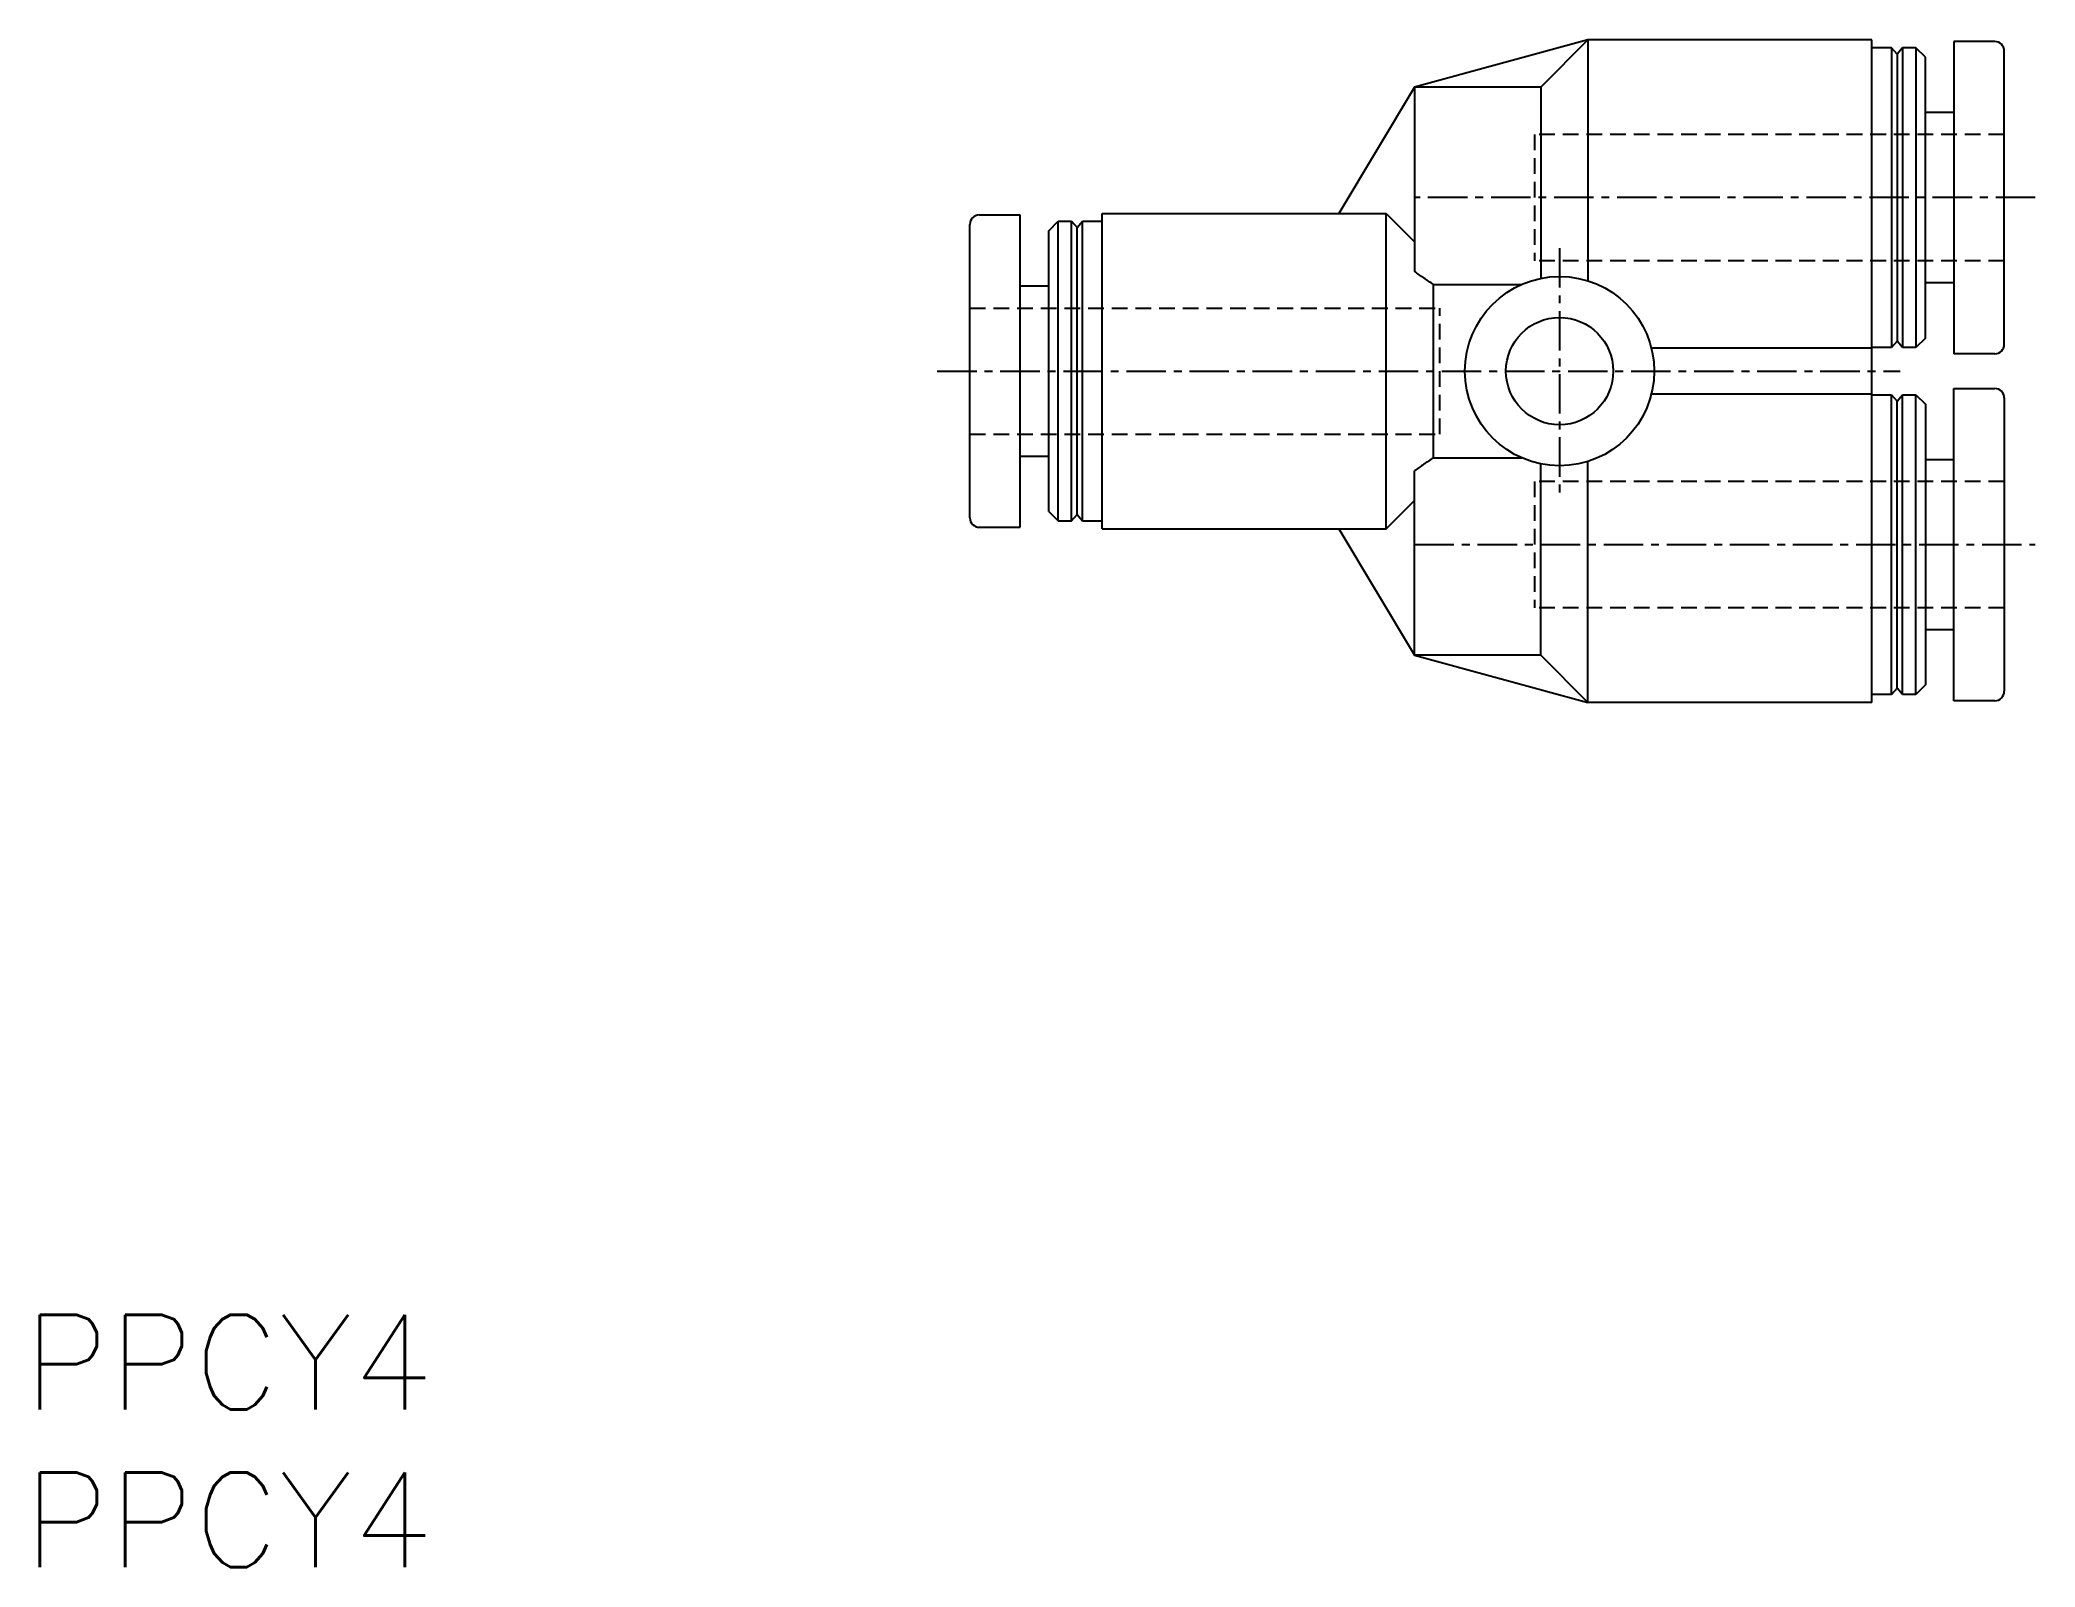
# Model space of a CAD drawing. Extents: x 0.5 to 63.8, y 0 to 48.4.
import ezdxf

# ---------------------------------------------------------------- set-up
doc = ezdxf.new("R2010")
doc.units = 0
doc.linetypes.add('CENTER', pattern=[2, 1.25, -0.25, 0.25, -0.25])
doc.linetypes.add('DASHED', pattern=[0.75, 0.5, -0.25])
doc.layers.get('0').update_dxf_attribs({"linetype": 'CONTINUOUS'})
doc.layers.add('CENTER', color=1, linetype='CENTER')
doc.styles.get("Standard").update_dxf_attribs({"font": 'txt.shx'})

# ---------------------------------------------------------------- blocks, each defined once
blk = doc.blocks.new('*U7')
at = {"color": 7, "linetype": 'CONTINUOUS'}
blk.add_text('PPCY4', height=3, dxfattribs=at).set_placement((0, 0))
blk = doc.blocks.new('*U8')
at = {"color": 7, "linetype": 'CONTINUOUS'}
blk.add_text('PPCY4', height=3, dxfattribs=at).set_placement((0, 5))

msp = doc.modelspace()

# ---------------------------------------------------------------- linework, layer by layer
at = {"color": 7, "linetype": 'CONTINUOUS'}
for p, q in [((49.6, 48.414), (44.1, 46.914)), ((49.6, 48.414), (48.1, 46.914)), ((58.6, 48.414), (49.6, 48.414)), ((49.6, 48.414), (49.6, 40.776)), ((58.6, 27.414), (58.6, 48.414)), ((59.225, 48.164), (58.6, 48.164)), ((59.4, 47.964), (59.225, 48.164)), ((59.225, 48.164), (59.225, 38.664)), ((59.575, 48.164), (59.4, 47.964)), ((60, 48.164), (59.575, 48.164)), ((59.575, 48.164), (59.575, 38.664)), ((60.3, 47.864), (60, 48.164)), ((60, 48.164), (60, 38.664)), ((62.5, 48.364), (61.2, 48.364)), ((61.2, 48.364), (61.2, 38.464)), ((59.4, 47.964), (59.4, 38.864)), ((60.3, 38.964), (60.3, 47.864)), ((62.8, 38.764), (62.8, 48.064)), ((44.1, 46.914), (41.7, 42.914)), ((48.1, 46.914), (44.1, 46.914)), ((44.1, 46.914), (44.1, 41.079)), ((48.1, 46.914), (48.1, 40.854)), ((61.2, 46.114), (60.3, 46.114)), ((30, 33.264), (30, 42.564)), ((30.3, 42.864), (31.6, 42.864)), ((31.6, 32.964), (31.6, 42.864)), ((32.5, 42.364), (32.8, 42.664)), ((32.8, 42.664), (33.225, 42.664)), ((32.8, 33.164), (32.8, 42.664)), ((33.225, 42.664), (33.4, 42.464)), ((33.225, 33.164), (33.225, 42.664)), ((33.4, 42.464), (33.575, 42.664)), ((33.4, 33.364), (33.4, 42.464)), ((33.575, 42.664), (34.2, 42.664)), ((33.575, 33.164), (33.575, 42.664)), ((34.2, 42.914), (43.2, 42.914)), ((34.2, 32.914), (34.2, 42.914)), ((43.2, 42.914), (44.1, 42.014)), ((43.2, 32.914), (43.2, 42.914)), ((32.5, 33.464), (32.5, 42.364)), ((31.6, 40.614), (32.5, 40.614)), ((44.7, 40.664), (47.501, 40.664)), ((44.7, 35.164), (44.7, 40.664)), ((61.2, 40.714), (60.3, 40.714)), ((58.6, 38.645), (51.61, 38.645)), ((59.225, 38.664), (58.6, 38.664)), ((59.4, 38.864), (59.225, 38.664)), ((59.575, 38.664), (59.4, 38.864)), ((60, 38.664), (59.575, 38.664)), ((60.3, 38.964), (60, 38.664)), ((62.5, 38.464), (61.2, 38.464)), ((61.2, 37.364), (62.5, 37.364)), ((61.2, 27.464), (61.2, 37.364)), ((58.6, 37.184), (51.61, 37.184)), ((58.6, 37.164), (59.225, 37.164)), ((59.225, 37.164), (59.4, 36.964)), ((59.225, 27.664), (59.225, 37.164)), ((59.4, 36.964), (59.575, 37.164)), ((59.4, 27.864), (59.4, 36.964)), ((59.575, 37.164), (60, 37.164)), ((59.575, 27.664), (59.575, 37.164)), ((60, 37.164), (60.3, 36.864)), ((60, 27.664), (60, 37.164)), ((60.3, 36.864), (60.3, 27.964)), ((62.8, 37.064), (62.8, 27.764)), ((31.6, 35.214), (32.5, 35.214)), ((44.7, 35.164), (47.501, 35.164)), ((48.1, 28.914), (48.1, 34.975)), ((49.6, 27.414), (49.6, 35.053)), ((60.3, 35.114), (61.2, 35.114)), ((44.1, 28.914), (44.1, 34.75)), ((43.2, 32.914), (44.1, 33.814)), ((30.3, 32.964), (31.6, 32.964)), ((32.5, 33.464), (32.8, 33.164)), ((32.8, 33.164), (33.225, 33.164)), ((33.225, 33.164), (33.4, 33.364)), ((33.4, 33.364), (33.575, 33.164)), ((33.575, 33.164), (34.2, 33.164)), ((34.2, 32.914), (43.2, 32.914)), ((41.7, 32.914), (44.1, 28.914)), ((61.2, 29.714), (60.3, 29.714)), ((44.1, 28.914), (49.6, 27.414)), ((48.1, 28.914), (44.1, 28.914)), ((49.6, 27.414), (48.1, 28.914)), ((59.4, 27.864), (59.225, 27.664)), ((59.575, 27.664), (59.4, 27.864)), ((60.3, 27.964), (60, 27.664)), ((58.6, 27.414), (49.6, 27.414)), ((59.225, 27.664), (58.6, 27.664)), ((60, 27.664), (59.575, 27.664)), ((62.5, 27.464), (61.2, 27.464))]:
    msp.add_line(p, q, dxfattribs=at)
at = {"color": 3, "linetype": 'DASHED'}
for p, q in [((47.9, 45.414), (47.9, 41.414)), ((62.8, 45.414), (47.9, 45.414)), ((62.8, 41.414), (47.9, 41.414)), ((30, 39.914), (44.9, 39.914)), ((44.9, 35.914), (44.9, 39.914)), ((30, 35.914), (44.9, 35.914)), ((47.9, 34.414), (47.9, 30.414)), ((62.8, 34.414), (47.9, 34.414)), ((62.8, 30.414), (47.9, 30.414))]:
    msp.add_line(p, q, dxfattribs=at)
at = {"color": 7, "linetype": 'CONTINUOUS'}
for points in [[(44.7, 40.664, -0.009585), (44.396, 40.866, -0.008878), (44.1, 41.079)], [(44.7, 40.664, -0.009585), (44.396, 40.866, -0.008878), (44.1, 41.079)], [(44.7, 35.164, 0.009586), (44.396, 34.963, 0.008877), (44.1, 34.75)], [(44.7, 35.164, 0.009586), (44.396, 34.963, 0.008877), (44.1, 34.75)]]:
    msp.add_lwpolyline(points, format="xyb", dxfattribs=at)
msp.add_lwpolyline([(62.713, 32.414), (62.762, 32.414), (62.8, 32.414)], dxfattribs=at)
msp.add_lwpolyline([(62.713, 32.414), (62.762, 32.414), (62.8, 32.414)], dxfattribs=at)
for radius in [3, 1.7]:
    msp.add_circle((48.7, 37.914), radius, dxfattribs=at)
for centre, start, end in [((62.5, 48.064), 0, 90), ((30.3, 42.564), 90, 180), ((62.5, 38.764), 270, 0), ((62.5, 37.064), 0, 90), ((30.3, 33.264), 180, 269.99956), ((62.5, 27.764), 270, 0)]:
    msp.add_arc(centre, 0.3, start, end, dxfattribs=at)
msp.add_point((48.7, 34.914), dxfattribs=at)
at = {"layer": 'CENTER', "color": 1, "linetype": 'CENTER'}
for p, q in [((63.777, 43.414), (44.1, 43.414)), ((48.7, 41.816), (48.7, 34.066)), ((28.967, 37.914), (59.496, 37.914)), ((44.1, 32.414), (63.777, 32.414))]:
    msp.add_line(p, q, dxfattribs=at)

# ---------------------------------------------------------------- block references
at = {"color": 7, "linetype": 'CONTINUOUS'}
for name in ['*U8', '*U7']:
    msp.add_blockref(name, (0, 0), dxfattribs=at)

doc.saveas('drawing.dxf')
